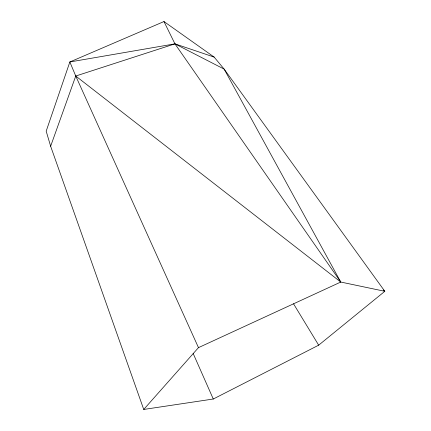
<?xml version="1.0" encoding="UTF-8"?>
<svg xmlns="http://www.w3.org/2000/svg" width="431" height="431" viewBox="0 0 431 431"><rect width="100%" height="100%" fill="white"/><g stroke="black" fill="none" stroke-linecap="round" stroke-linejoin="round"><path stroke-width="0.65" d="M50.637 146.233L75.748 76.028L69.854 61.967L163.974 21.55L214.137 57.081L224.147 69.116L384.818 291.308L318.671 345.177L213.28 399.02L143.738 409.45L50.637 146.233L46.182 131.169L69.854 61.967L174.948 43.854L214.137 57.081M143.738 409.45L198.475 347.639L340.765 282.046L384.818 291.308L383.256 290.031M75.748 76.028L174.948 43.854L224.147 69.116L340.765 282.046L75.748 76.028L198.475 347.639M340.765 282.046L174.948 43.854L163.974 21.55M293.527 303.807L318.671 345.177M193.153 353.452L213.28 399.02"/></g></svg>
